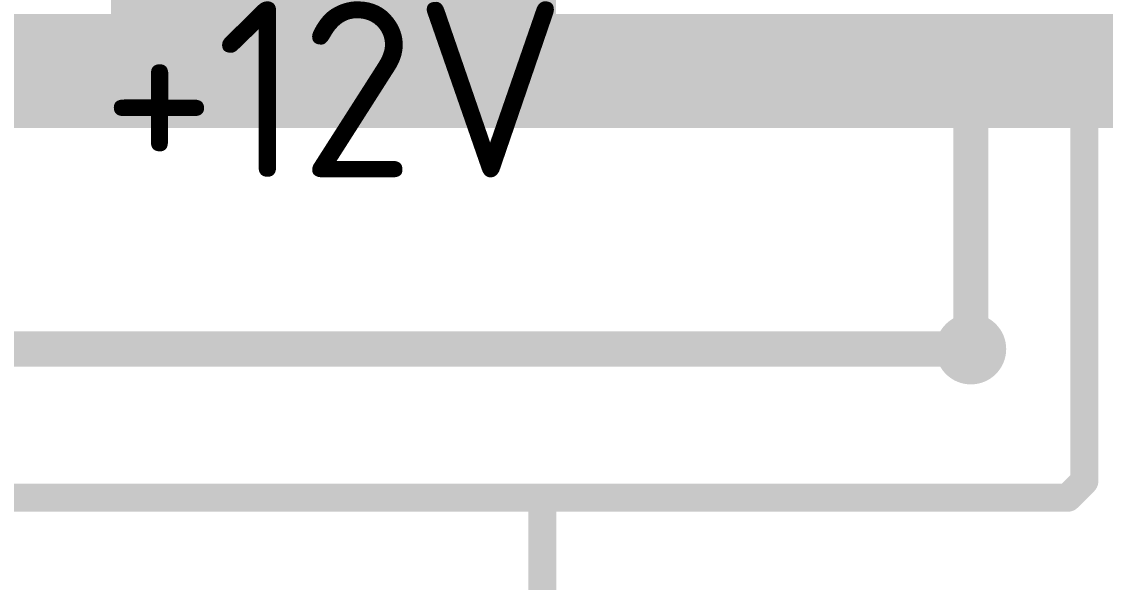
# Model space of a CAD drawing. Header units: inches. Extents: x 0 to 220, y 0 to 115.
# Drawn here: x 137.4 to 152.8, y 21.05 to 29.01 of the extents above; entities that cross this region are included whole.
import ezdxf

# ---------------------------------------------------------------- set-up
doc = ezdxf.new("R2010")
doc.units = ezdxf.units.IN
for name, color, linetype in [('Bottom Layer- Bottom', 5, 'Continuous'), ('Bottom Solder- Bot Mask', 6, 'Continuous'), ('Top Layer- Top', 1, 'Continuous'), ('Top Overlay- Top Silk', 2, 'Continuous'), ('Top Solder- Top Mask', 216, 'Continuous')]:
    doc.layers.add(name, color=color, linetype=linetype)
doc.styles.add('GOST type B', font='', dxfattribs={"height": 0.2})
doc.styles.get('GOST type B').set_extended_font_data('GOST type B')

msp = doc.modelspace()

# ---------------------------------------------------------------- hatches: boundary and pattern name
at = {"layer": 'Bottom Layer- Bottom'}
msp.add_hatch(color=7, dxfattribs=at).paths.add_polyline_path([(135.5, 27.5), (159.5, 27.5), (159.5, 37), (135.5, 37)])
h = msp.add_hatch(color=7, dxfattribs=at)
edge = h.paths.add_edge_path()
edge.add_arc((150.889, 24.361), 0.4, 0, 360)
at = {"layer": 'Bottom Solder- Bot Mask'}
h = msp.add_hatch(color=7, dxfattribs=at)
edge = h.paths.add_edge_path()
edge.add_arc((150.889, 24.361), 0.502, 0, 360)
at = {"layer": 'Top Layer- Top'}
h = msp.add_hatch(color=7, dxfattribs=at)
edge = h.paths.add_edge_path()
edge.add_arc((150.889, 24.361), 0.4, 0, 360)
at = {"layer": 'Top Solder- Top Mask'}
h = msp.add_hatch(color=7, dxfattribs=at)
edge = h.paths.add_edge_path()
edge.add_arc((150.889, 24.361), 0.502, 0, 360)

# ---------------------------------------------------------------- linework, layer by layer
at = {"layer": 'Bottom Layer- Bottom'}
msp.add_lwpolyline([(98.926, 24.361, 0.5, 0.5, 0), (150.889, 24.361, 0.5, 0.5, 0)], format="xyseb", dxfattribs=at)
msp.add_lwpolyline([(150.764, 24.361, 0.25, 0.25, 1), (151.014, 24.361, 0.25, 0.25, 1)], format="xyseb", close=True, dxfattribs=at)
at = {"layer": 'Top Layer- Top'}
for points in [[(152.5, 22.484, 0.4, 0.4, 0), (152.5, 41.25, 0.4, 0.4, 0)], [(150.889, 24.361, 0.5, 0.5, 0), (150.889, 40.039, 0.5, 0.5, 0)], [(152.266, 22.25, 0.4, 0.4, 0), (152.5, 22.484, 0.4, 0.4, 0)], [(131.221, 22.25, 0.4, 0.4, 0), (144.733, 22.25, 0.4, 0.4, 0)], [(144.733, 22.25, 0.4, 0.4, 0), (152.266, 22.25, 0.4, 0.4, 0)], [(144.733, 22.25, 0.4, 0.4, 0), (144.8, 22.183, 0.4, 0.4, 0)], [(144.8, 14.8, 0.4, 0.4, 0), (144.8, 22.183, 0.4, 0.4, 0)]]:
    msp.add_lwpolyline(points, format="xyseb", dxfattribs=at)
for points in [[(150.764, 24.361, 0.25, 0.25, 1), (151.014, 24.361, 0.25, 0.25, 1)], [(152.4, 22.484, 0.2, 0.2, 1), (152.6, 22.484, 0.2, 0.2, 1)], [(152.4, 22.484, 0.2, 0.2, 1), (152.6, 22.484, 0.2, 0.2, 1)], [(144.633, 22.25, 0.2, 0.2, 1), (144.833, 22.25, 0.2, 0.2, 1)], [(144.633, 22.25, 0.2, 0.2, 1), (144.833, 22.25, 0.2, 0.2, 1)], [(144.633, 22.25, 0.2, 0.2, 1), (144.833, 22.25, 0.2, 0.2, 1)], [(144.7, 22.183, 0.2, 0.2, 1), (144.9, 22.183, 0.2, 0.2, 1)], [(144.7, 22.183, 0.2, 0.2, 1), (144.9, 22.183, 0.2, 0.2, 1)], [(152.166, 22.25, 0.2, 0.2, 1), (152.366, 22.25, 0.2, 0.2, 1)], [(152.166, 22.25, 0.2, 0.2, 1), (152.366, 22.25, 0.2, 0.2, 1)]]:
    msp.add_lwpolyline(points, format="xyseb", close=True, dxfattribs=at)

# ---------------------------------------------------------------- texts
at = {"layer": 'Top Overlay- Top Silk', "style": 'GOST type B'}
msp.add_text('+12V', height=2.5, dxfattribs=at).set_placement((138.543, 26.8))

doc.saveas('drawing.dxf')
